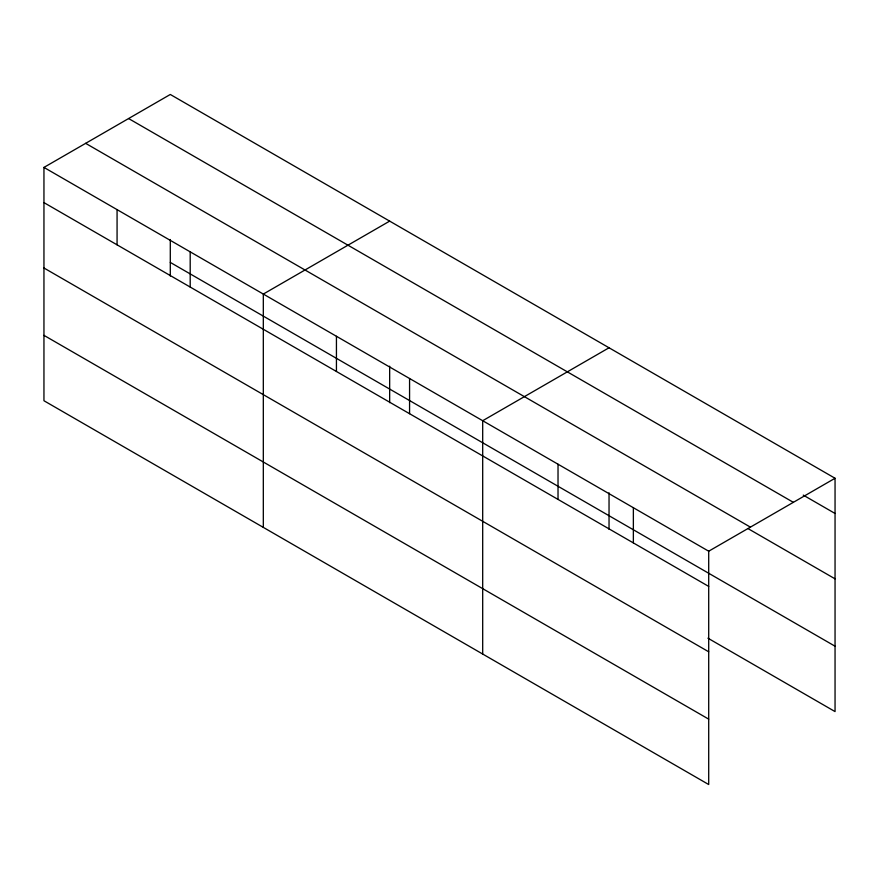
<?xml version="1.0" encoding="UTF-8"?>
<svg xmlns="http://www.w3.org/2000/svg" width="879" height="879" viewBox="0 0 879 879"><rect width="100%" height="100%" fill="white"/><g stroke="black" fill="none" stroke-linecap="round" stroke-linejoin="round"><path stroke-width="1.32" d="M43.95 167.417L708.705 551.21L708.705 784.529L43.95 400.736L43.95 167.417L170.295 94.471L835.05 478.264L835.05 711.583L707.914 638.176M389.661 221.123L263.315 294.069L263.315 527.389M609.037 347.776L482.692 420.722L482.692 654.031M708.705 551.21L835.05 478.264M803.263 495.119L835.05 513.468M128.598 118.544L793.352 502.338M85.648 143.343L750.402 527.136M747.941 528.554L835.05 578.843M170.295 262.414L835.05 646.208M43.95 202.62L708.705 586.414M43.95 267.996L708.705 651.789M43.95 335.349L708.705 719.143M633.363 507.71L633.363 542.914M609.037 492.811L609.037 529.334M558.022 464.222L558.022 499.415M409.57 378.508L409.57 413.701M389.661 366.158L389.661 402.681M336.437 336.283L336.437 371.487M190.194 251.855L190.194 287.048M170.295 239.506L170.295 276.028M117.072 209.641L117.072 244.834"/></g></svg>
